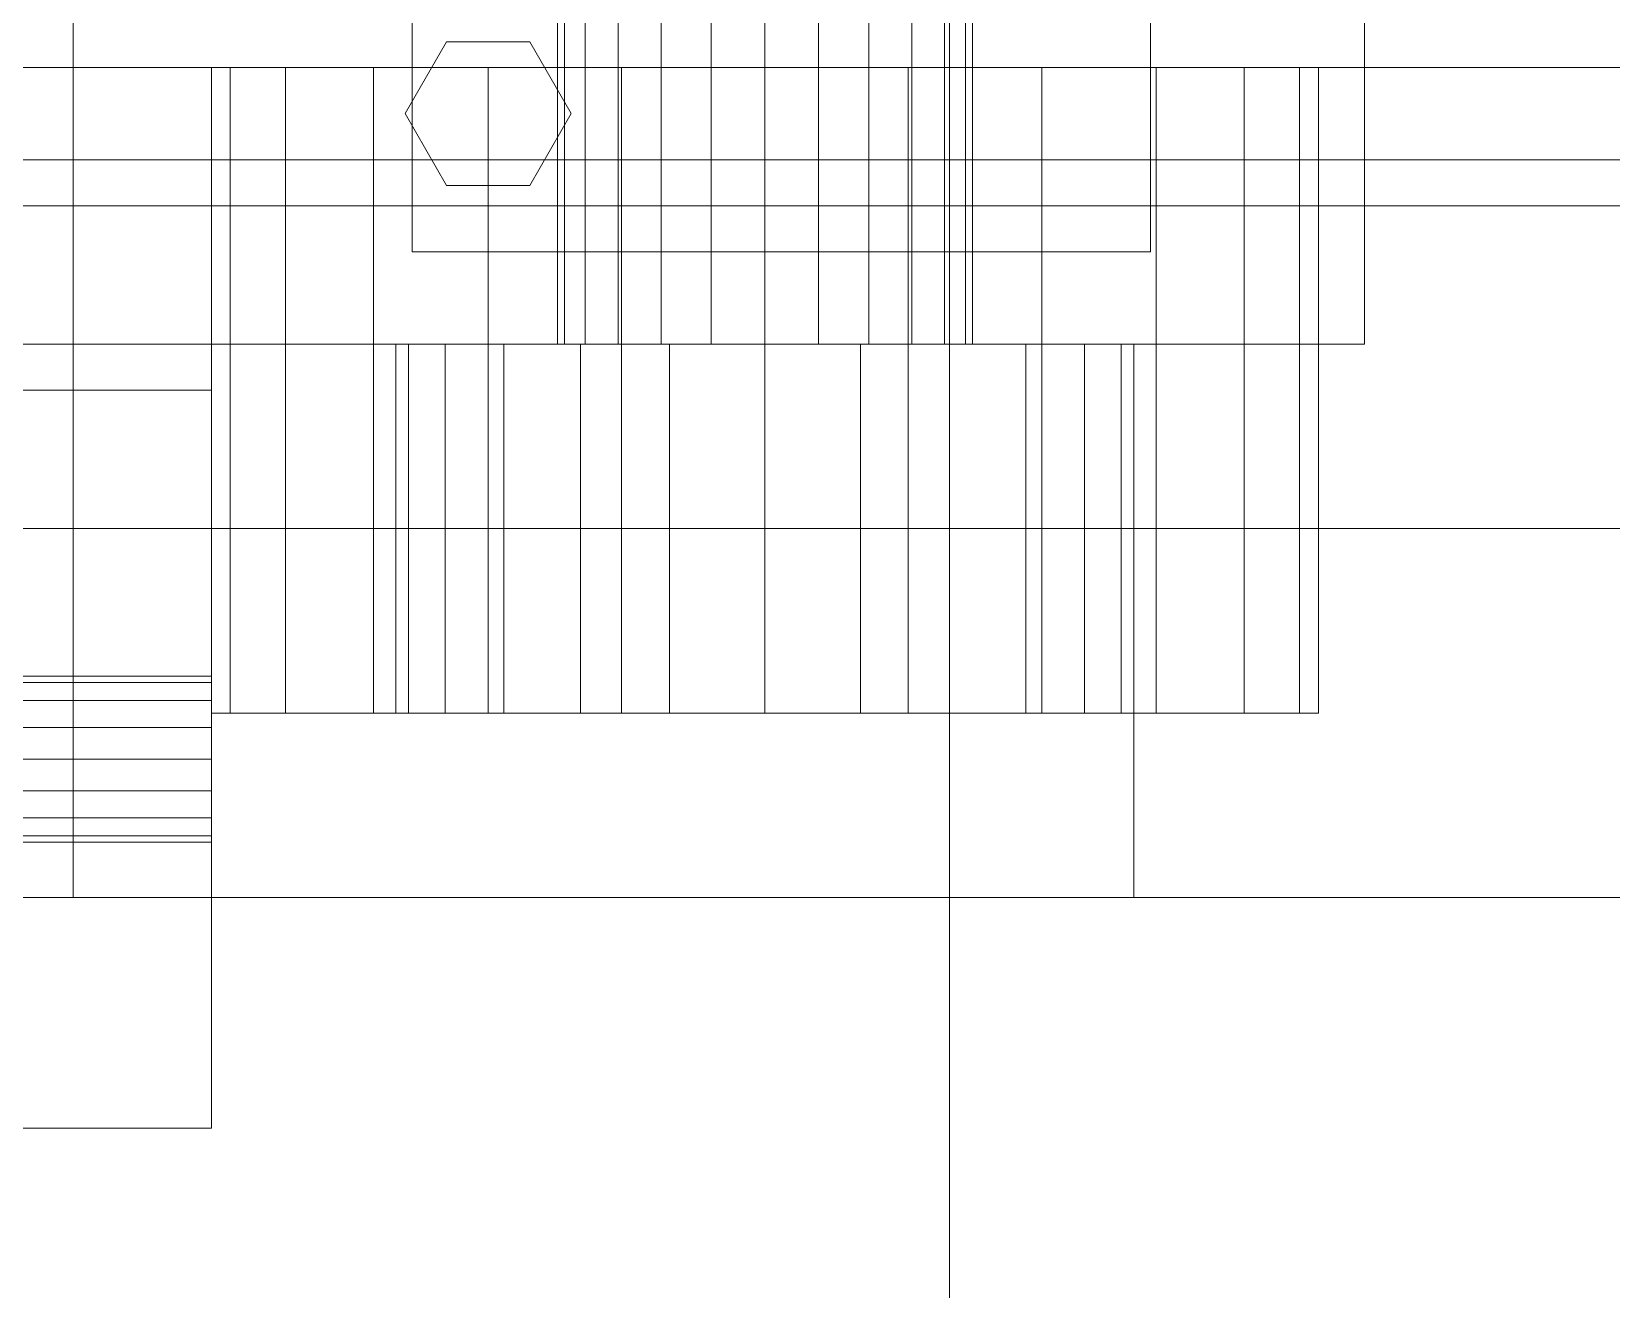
# Model space of a CAD drawing. Header units: millimetres. Extents: x -191664 to 191490, y -197311 to 10263.
# Drawn here: x 57367.6 to 57538.9, y -16742.5 to -16606.1 of the extents above; entities that cross this region are included whole.
import ezdxf

# ---------------------------------------------------------------- set-up
doc = ezdxf.new("R2010")
doc.units = ezdxf.units.MM
doc.layers.add('superior_secador', color=7, linetype='Continuous', lineweight=0)

msp = doc.modelspace()

# ---------------------------------------------------------------- linework, layer by layer
at = {"layer": 'superior_secador', "color": 9, "true_color": 0xbcc6c9}
for p, q in [((57424.62, -16380), (57424.62, -16640)), ((57425.38, -16380), (57425.38, -16640)), ((57427.63, -16380), (57427.63, -16640)), ((57431.21, -16380), (57431.21, -16640)), ((57435.87, -16380), (57435.87, -16640)), ((57441.29, -16380), (57441.29, -16640)), ((57447.12, -16380), (57447.12, -16640)), ((57452.94, -16380), (57452.94, -16640)), ((57458.37, -16380), (57458.37, -16640)), ((57463.03, -16380), (57463.03, -16640)), ((57466.6, -16380), (57466.6, -16640)), ((57468.85, -16380), (57468.85, -16640)), ((57469.62, -16640), (57469.62, -16380)), ((57425.38, -16640), (57424.62, -16640)), ((57427.63, -16640), (57425.38, -16640)), ((57431.21, -16640), (57427.63, -16640)), ((57435.87, -16640), (57431.21, -16640)), ((57441.29, -16640), (57435.87, -16640)), ((57447.12, -16640), (57441.29, -16640)), ((57452.94, -16640), (57447.12, -16640)), ((57458.37, -16640), (57452.94, -16640)), ((57463.03, -16640), (57458.37, -16640)), ((57466.6, -16640), (57463.03, -16640)), ((57468.85, -16640), (57466.6, -16640)), ((57469.62, -16640), (57468.85, -16640))]:
    msp.add_line(p, q, dxfattribs=at)
at = {"layer": 'superior_secador', "color": 253, "true_color": 0xa6b3ba}
for p, q in [((57372.12, -16405), (57372.12, -16700)), ((57372.12, -16550), (57372.12, -16700)), ((57408.9, -16630), (57408.9, -16570)), ((57488.9, -16570), (57488.9, -16630)), ((57488.9, -16630), (57408.9, -16630)), ((57372.12, -16700), (57162.12, -16700)), ((57552.12, -16700), (57342.12, -16700))]:
    msp.add_line(p, q, dxfattribs=at)
at = {"layer": 'superior_secador', "color": 142, "true_color": 0x159eb4}
for p, q in [((57512.12, -16590), (57512.12, -16640)), ((57512.12, -16640), (57322.12, -16640))]:
    msp.add_line(p, q, dxfattribs=at)
at = {"layer": 'superior_secador', "color": 9, "true_color": 0xb8c6c1}
msp.add_line((57467.12, -16600), (57467.12, -19400), dxfattribs=at)
at = {"layer": 'superior_secador', "color": 43, "true_color": 0xe7bf45}
for p, q in [((57408.12, -16615), (57412.62, -16607.21)), ((57412.62, -16607.21), (57421.62, -16607.21)), ((57421.62, -16607.21), (57426.12, -16615)), ((57412.62, -16622.79), (57408.12, -16615)), ((57426.12, -16615), (57421.62, -16622.79)), ((57421.62, -16622.79), (57412.62, -16622.79))]:
    msp.add_line(p, q, dxfattribs=at)
at = {"layer": 'superior_secador', "color": 117, "true_color": 0x356c64}
msp.add_line((57542.12, -16610), (57352.12, -16610), dxfattribs=at)
at = {"layer": 'superior_secador', "color": 252, "true_color": 0x8ba19a}
for p, q in [((57387.12, -16640), (57387.12, -16610)), ((57387.12, -16610), (57389.16, -16610)), ((57387.12, -16610), (57424.62, -16610)), ((57389.16, -16640), (57389.16, -16610)), ((57389.16, -16610), (57395.15, -16610)), ((57389.16, -16610), (57425.38, -16610)), ((57395.15, -16640), (57395.15, -16610)), ((57395.15, -16610), (57404.69, -16610)), ((57395.15, -16610), (57427.63, -16610)), ((57404.69, -16640), (57404.69, -16610)), ((57404.69, -16610), (57417.12, -16610)), ((57404.69, -16610), (57431.21, -16610)), ((57417.12, -16640), (57417.12, -16610)), ((57417.12, -16610), (57431.59, -16610)), ((57417.12, -16610), (57435.87, -16610)), ((57425.38, -16610), (57424.62, -16610)), ((57424.62, -16610), (57424.62, -16640)), ((57427.63, -16610), (57425.38, -16610)), ((57425.38, -16610), (57425.38, -16640)), ((57431.21, -16610), (57427.63, -16610)), ((57427.63, -16610), (57427.63, -16640)), ((57435.87, -16610), (57431.21, -16610)), ((57431.21, -16610), (57431.21, -16640)), ((57431.59, -16640), (57431.59, -16610)), ((57431.59, -16610), (57447.12, -16610)), ((57431.59, -16610), (57441.29, -16610)), ((57441.29, -16610), (57435.87, -16610)), ((57435.87, -16610), (57435.87, -16640)), ((57447.12, -16610), (57441.29, -16610)), ((57441.29, -16610), (57441.29, -16640)), ((57447.12, -16640), (57447.12, -16610)), ((57447.12, -16610), (57462.64, -16610)), ((57452.94, -16610), (57447.12, -16610)), ((57458.37, -16610), (57452.94, -16610)), ((57452.94, -16610), (57452.94, -16640)), ((57462.64, -16610), (57452.94, -16610)), ((57463.03, -16610), (57458.37, -16610)), ((57458.37, -16610), (57458.37, -16640)), ((57477.12, -16610), (57458.37, -16610)), ((57462.64, -16640), (57462.64, -16610)), ((57462.64, -16610), (57477.12, -16610)), ((57466.6, -16610), (57463.03, -16610)), ((57463.03, -16610), (57463.03, -16640)), ((57489.54, -16610), (57463.03, -16610)), ((57468.85, -16610), (57466.6, -16610)), ((57466.6, -16610), (57466.6, -16640)), ((57499.08, -16610), (57466.6, -16610)), ((57469.62, -16610), (57468.85, -16610)), ((57468.85, -16610), (57468.85, -16640)), ((57505.07, -16610), (57468.85, -16610)), ((57469.62, -16640), (57469.62, -16610)), ((57469.62, -16610), (57507.12, -16610)), ((57477.12, -16640), (57477.12, -16610)), ((57477.12, -16610), (57489.54, -16610)), ((57489.54, -16640), (57489.54, -16610)), ((57489.54, -16610), (57499.08, -16610)), ((57499.08, -16640), (57499.08, -16610)), ((57499.08, -16610), (57505.07, -16610)), ((57505.07, -16640), (57505.07, -16610)), ((57505.07, -16610), (57507.12, -16610)), ((57507.12, -16610), (57507.12, -16640)), ((57387.12, -16680), (57387.12, -16640)), ((57387.12, -16640), (57389.16, -16640)), ((57387.12, -16640), (57407.12, -16640)), ((57424.62, -16640), (57387.12, -16640)), ((57389.16, -16680), (57389.16, -16640)), ((57389.16, -16640), (57395.15, -16640)), ((57389.16, -16640), (57408.48, -16640)), ((57425.38, -16640), (57389.16, -16640)), ((57395.15, -16680), (57395.15, -16640)), ((57395.15, -16640), (57404.69, -16640)), ((57395.15, -16640), (57412.47, -16640)), ((57427.63, -16640), (57395.15, -16640)), ((57404.69, -16680), (57404.69, -16640)), ((57404.69, -16640), (57417.12, -16640)), ((57404.69, -16640), (57418.83, -16640)), ((57431.21, -16640), (57404.69, -16640)), ((57408.48, -16640), (57407.12, -16640)), ((57407.12, -16640), (57407.12, -16680)), ((57412.47, -16640), (57408.48, -16640)), ((57408.48, -16640), (57408.48, -16680)), ((57418.83, -16640), (57412.47, -16640)), ((57412.47, -16640), (57412.47, -16680)), ((57417.12, -16680), (57417.12, -16640)), ((57417.12, -16640), (57431.59, -16640)), ((57417.12, -16640), (57427.12, -16640)), ((57435.87, -16640), (57417.12, -16640)), ((57427.12, -16640), (57418.83, -16640)), ((57418.83, -16640), (57418.83, -16680)), ((57436.76, -16640), (57427.12, -16640)), ((57427.12, -16640), (57427.12, -16680)), ((57431.59, -16680), (57431.59, -16640)), ((57431.59, -16640), (57447.12, -16640)), ((57431.59, -16640), (57436.76, -16640)), ((57441.29, -16640), (57431.59, -16640)), ((57447.12, -16640), (57436.76, -16640)), ((57436.76, -16640), (57436.76, -16680)), ((57447.12, -16680), (57447.12, -16640)), ((57447.12, -16640), (57462.64, -16640)), ((57457.47, -16640), (57447.12, -16640)), ((57452.94, -16640), (57462.64, -16640)), ((57467.12, -16640), (57457.47, -16640)), ((57457.47, -16640), (57457.47, -16680)), ((57462.64, -16640), (57457.47, -16640)), ((57458.37, -16640), (57477.12, -16640)), ((57462.64, -16680), (57462.64, -16640)), ((57462.64, -16640), (57477.12, -16640)), ((57463.03, -16640), (57489.54, -16640)), ((57466.6, -16640), (57499.08, -16640)), ((57475.4, -16640), (57467.12, -16640)), ((57467.12, -16640), (57467.12, -16680)), ((57477.12, -16640), (57467.12, -16640)), ((57468.85, -16640), (57505.07, -16640)), ((57507.12, -16640), (57469.62, -16640)), ((57481.76, -16640), (57475.4, -16640)), ((57475.4, -16640), (57475.4, -16680)), ((57489.54, -16640), (57475.4, -16640)), ((57477.12, -16680), (57477.12, -16640)), ((57477.12, -16640), (57489.54, -16640)), ((57485.75, -16640), (57481.76, -16640)), ((57481.76, -16640), (57481.76, -16680)), ((57499.08, -16640), (57481.76, -16640)), ((57487.12, -16640), (57485.75, -16640)), ((57485.75, -16640), (57485.75, -16680)), ((57505.07, -16640), (57485.75, -16640)), ((57487.12, -16680), (57487.12, -16640)), ((57487.12, -16640), (57507.12, -16640)), ((57489.54, -16680), (57489.54, -16640)), ((57489.54, -16640), (57499.08, -16640)), ((57499.08, -16680), (57499.08, -16640)), ((57499.08, -16640), (57505.07, -16640)), ((57505.07, -16680), (57505.07, -16640)), ((57505.07, -16640), (57507.12, -16640)), ((57507.12, -16640), (57507.12, -16680)), ((57389.16, -16680), (57387.12, -16680)), ((57407.12, -16680), (57387.12, -16680)), ((57395.15, -16680), (57389.16, -16680)), ((57408.48, -16680), (57389.16, -16680)), ((57404.69, -16680), (57395.15, -16680)), ((57412.47, -16680), (57395.15, -16680)), ((57417.12, -16680), (57404.69, -16680)), ((57418.83, -16680), (57404.69, -16680)), ((57407.12, -16680), (57408.48, -16680)), ((57408.48, -16680), (57412.47, -16680)), ((57412.47, -16680), (57418.83, -16680)), ((57431.59, -16680), (57417.12, -16680)), ((57427.12, -16680), (57417.12, -16680)), ((57418.83, -16680), (57427.12, -16680)), ((57427.12, -16680), (57436.76, -16680)), ((57447.12, -16680), (57431.59, -16680)), ((57436.76, -16680), (57431.59, -16680)), ((57436.76, -16680), (57447.12, -16680)), ((57462.64, -16680), (57447.12, -16680)), ((57447.12, -16680), (57457.47, -16680)), ((57457.47, -16680), (57467.12, -16680)), ((57457.47, -16680), (57462.64, -16680)), ((57477.12, -16680), (57462.64, -16680)), ((57467.12, -16680), (57475.4, -16680)), ((57467.12, -16680), (57477.12, -16680)), ((57475.4, -16680), (57481.76, -16680)), ((57475.4, -16680), (57489.54, -16680)), ((57489.54, -16680), (57477.12, -16680)), ((57481.76, -16680), (57485.75, -16680)), ((57481.76, -16680), (57499.08, -16680)), ((57485.75, -16680), (57487.12, -16680)), ((57485.75, -16680), (57505.07, -16680)), ((57507.12, -16680), (57487.12, -16680)), ((57499.08, -16680), (57489.54, -16680)), ((57505.07, -16680), (57499.08, -16680)), ((57507.12, -16680), (57505.07, -16680))]:
    msp.add_line(p, q, dxfattribs=at)
at = {"layer": 'superior_secador', "color": 251, "true_color": 0x536a64}
for p, q in [((37717.12, -16620), (57717.12, -16620)), ((57717.12, -16660), (37717.12, -16660))]:
    msp.add_line(p, q, dxfattribs=at)
at = {"layer": 'superior_secador', "color": 254, "true_color": 0xd8e0dc}
msp.add_line((57702.12, -16625), (56065.45, -16625), dxfattribs=at)
at = {"layer": 'superior_secador', "color": 8, "true_color": 0x617680}
for p, q in [((57157.12, -16645), (57387.12, -16645)), ((57387.12, -16645), (57387.12, -16725)), ((57207.12, -16660), (57487.12, -16660)), ((57487.12, -16660), (57487.12, -16700)), ((57487.12, -16700), (57207.12, -16700)), ((57387.12, -16725), (57157.12, -16725))]:
    msp.add_line(p, q, dxfattribs=at)
at = {"layer": 'superior_secador', "color": 9, "true_color": 0xb2bdc0}
for p, q in [((57387.12, -16676), (57137.12, -16676)), ((57137.12, -16676.69), (57387.12, -16676.69)), ((57387.12, -16676), (57387.12, -16676.69)), ((57387.12, -16676.69), (57387.12, -16678.64)), ((57137.12, -16678.64), (57387.12, -16678.64)), ((57387.12, -16678.64), (57387.12, -16681.56)), ((57137.12, -16681.56), (57387.12, -16681.56)), ((57387.12, -16681.56), (57387.12, -16685)), ((57137.12, -16685), (57387.12, -16685)), ((57387.12, -16685), (57387.12, -16688.44)), ((57137.12, -16688.44), (57387.12, -16688.44)), ((57387.12, -16688.44), (57387.12, -16691.36)), ((57137.12, -16691.36), (57387.12, -16691.36)), ((57387.12, -16691.36), (57387.12, -16693.31)), ((57137.12, -16693.31), (57387.12, -16693.31)), ((57137.12, -16694), (57387.12, -16694)), ((57387.12, -16693.31), (57387.12, -16694))]:
    msp.add_line(p, q, dxfattribs=at)

doc.saveas('drawing.dxf')
